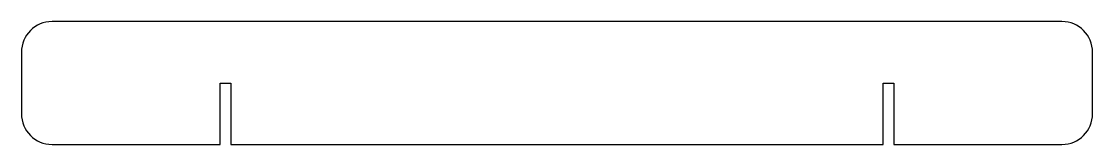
# Model space of a CAD drawing. Header units: millimetres. Extents: x -105 to 105, y -20 to 4.
import ezdxf

# ---------------------------------------------------------------- set-up
doc = ezdxf.new("R2010")
doc.units = ezdxf.units.MM
doc.layers.add('Sketch008', color=7, linetype='CONTINUOUS')

msp = doc.modelspace()

# ---------------------------------------------------------------- linework, layer by layer
at = {"layer": 'Sketch008'}
for p, q in [((99, 4), (-99, 4)), ((-105, -2), (-105, -14)), ((105, -14), (105, -2)), ((-66.05, -20), (-66.05, -8)), ((-66.05, -8), (-63.95, -8)), ((-63.95, -8), (-63.95, -20)), ((63.95, -20), (63.95, -8)), ((63.95, -8), (66.05, -8)), ((66.05, -8), (66.05, -20)), ((-99, -20), (-66.05, -20)), ((-63.95, -20), (63.95, -20)), ((66.05, -20), (99, -20))]:
    msp.add_line(p, q, dxfattribs=at)
for centre, start, end in [((-99, -2), 90, 180), ((99, -2), 0, 90), ((-99, -14), 180, -90), ((99, -14), -90, 0)]:
    msp.add_arc(centre, 6, start, end, dxfattribs=at)

doc.saveas('drawing.dxf')
